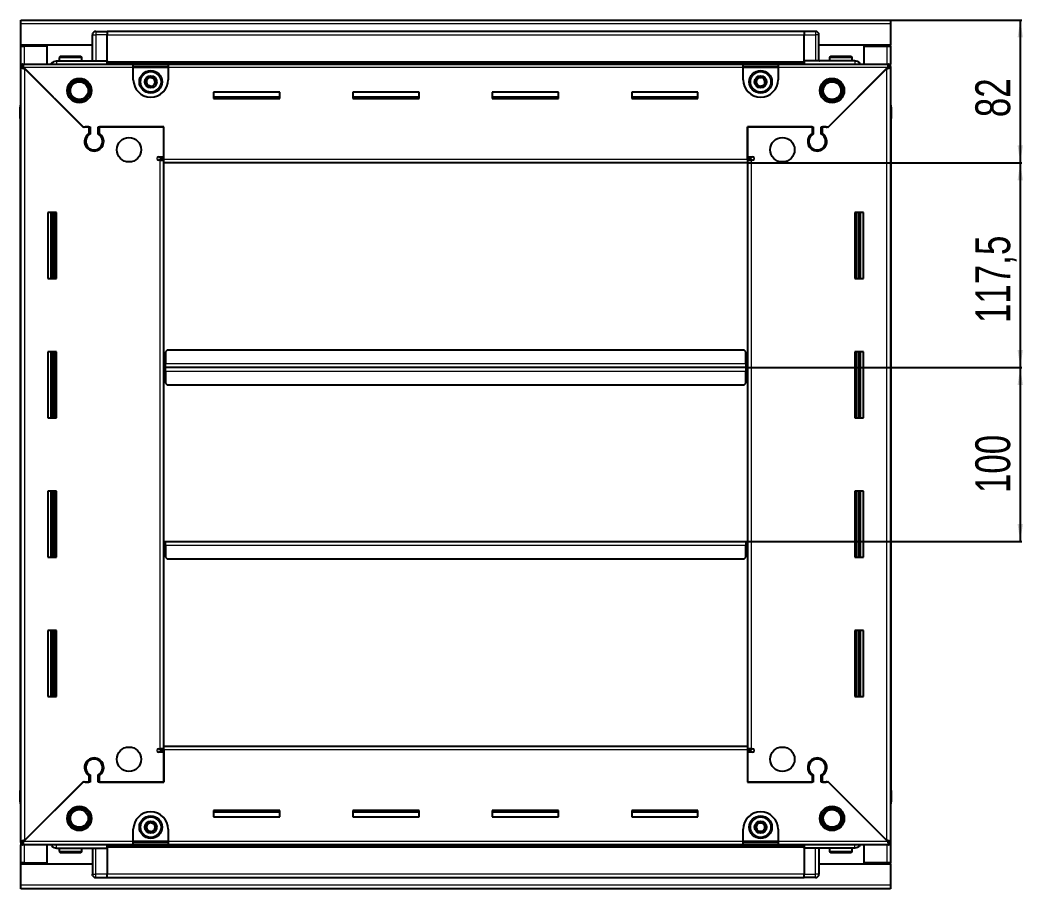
# Model space of a CAD drawing. Header units: millimetres. Extents: x 927 to 4349, y -1269 to 1535.
# Drawn here: x 3774 to 4349, y 899 to 1398 of the extents above; entities that cross this region are included whole.
import ezdxf

# ---------------------------------------------------------------- set-up
doc = ezdxf.new("R2010")
doc.units = ezdxf.units.MM
doc.layers.add('FORMAT', color=7, linetype='Continuous')
doc.styles.add('SLDTEXTSTYLE0', font='TXT', dxfattribs={"width": 0.75})
doc.dimstyles.new('SLDDIMSTYLE0', dxfattribs={"dimtxt": 20, "dimasz": 10, "dimexe": 0, "dimexo": 0.0625, "dimgap": 5, "dimtad": 2, "dimdec": 1, "dimrnd": 1e-09, "dimzin": 12, "dimdsep": 46, "dimtxsty": 'SLDTEXTSTYLE0', "dimsah": 1, "dimcen": 0.09, "dimadec": 0, "dimazin": 3, "dimtfac": 1, "dimtofl": 0, "dimtmove": 0, "dimatfit": 3, "dimfxl": 0, "dimfrac": 2, "dimtolj": 1, "dimtzin": 12, "dimarcsym": 0})

# ---------------------------------------------------------------- blocks, each defined once
blk = doc.blocks.new('_D_5')
at = {"layer": 'FORMAT'}
for p, q in [((4273.2, 1397.66), (4348.69, 1397.66)), ((4347.69, 1397.66), (4347.69, 1315.66)), ((4191.2, 1315.66), (4348.69, 1315.66))]:
    blk.add_line(p, q, dxfattribs=at)
for points in [[(4347.69, 1397.66), (4346.16, 1387.66), (4349.23, 1387.66)], [(4347.69, 1315.66), (4349.23, 1325.66), (4346.16, 1325.66)]]:
    blk.add_solid(points, dxfattribs=at)
at = {"layer": 'FORMAT', "insert": (4321.91, 1341.88), "char_height": 20, "attachment_point": 1, "rotation": 90, "style": 'SLDTEXTSTYLE0'}
blk.add_mtext('82', dxfattribs=at)
blk = doc.blocks.new('_D_6')
at = {"layer": 'FORMAT'}
for p, q in [((4191.2, 1315.66), (4348.69, 1315.66)), ((4347.69, 1315.66), (4347.69, 1198.16)), ((4190.2, 1198.16), (4348.69, 1198.16))]:
    blk.add_line(p, q, dxfattribs=at)
for points in [[(4347.69, 1315.66), (4346.16, 1305.66), (4349.23, 1305.66)], [(4347.69, 1198.16), (4349.23, 1208.16), (4346.16, 1208.16)]]:
    blk.add_solid(points, dxfattribs=at)
at = {"layer": 'FORMAT', "insert": (4321.91, 1223.66), "char_height": 20, "attachment_point": 1, "rotation": 90, "style": 'SLDTEXTSTYLE0'}
blk.add_mtext('117,5', dxfattribs=at)
blk = doc.blocks.new('_D_7')
at = {"layer": 'FORMAT'}
for p, q in [((4190.2, 1198.16), (4348.69, 1198.16)), ((4347.69, 1198.16), (4347.69, 1098.16)), ((4190.2, 1098.16), (4348.69, 1098.16))]:
    blk.add_line(p, q, dxfattribs=at)
for points in [[(4347.69, 1198.16), (4346.16, 1188.16), (4349.23, 1188.16)], [(4347.69, 1098.16), (4349.23, 1108.16), (4346.16, 1108.16)]]:
    blk.add_solid(points, dxfattribs=at)
at = {"layer": 'FORMAT', "insert": (4321.91, 1125.99), "char_height": 20, "attachment_point": 1, "rotation": 90, "style": 'SLDTEXTSTYLE0'}
blk.add_mtext('100', dxfattribs=at)

msp = doc.modelspace()

# ---------------------------------------------------------------- linework, layer by layer
at = {"color": 7, "linetype": 'Continuous', "lineweight": 25}
for p, q in [((3774.19, 1395.56), (3774.19, 1397.66)), ((3774.19, 1397.66), (4273.19, 1397.66)), ((3774.19, 1383.16), (3774.19, 1395.56)), ((4273.19, 1397.66), (4273.19, 1395.56)), ((4273.19, 1395.56), (4273.19, 1383.16)), ((3815.19, 1374.16), (3815.19, 1389.16)), ((3815.87, 1390.66), (3815.87, 1390.66)), ((3817.19, 1391.16), (3823.69, 1391.16)), ((3817.19, 1391.16), (3823.69, 1391.16)), ((3823.69, 1391.16), (3823.69, 1391.16)), ((3823.69, 1391.16), (3823.69, 1391.16)), ((3823.69, 1391.16), (3823.69, 1389.16)), ((4223.69, 1391.01), (3823.69, 1391.01)), ((3823.69, 1374.16), (3823.69, 1389.16)), ((4223.69, 1391.16), (4223.69, 1391.16)), ((4230.19, 1391.16), (4223.69, 1391.16)), ((4230.19, 1391.16), (4223.69, 1391.16)), ((4223.69, 1391.16), (4223.69, 1389.16)), ((4223.69, 1374.16), (4223.69, 1389.16)), ((4232.19, 1389.16), (4232.19, 1389.16)), ((4232.19, 1374.16), (4232.19, 1389.16)), ((3815.19, 1383.16), (3774.19, 1383.16)), ((3774.19, 1382.66), (3774.19, 1383.16)), ((3774.19, 1382.66), (3776.29, 1382.66)), ((3774.19, 1372.41), (3774.19, 1382.66)), ((3775.69, 1382.66), (3775.69, 1383.16)), ((3789.19, 1382.66), (3776.29, 1382.66)), ((3789.19, 1372.41), (3789.19, 1382.66)), ((4273.19, 1383.16), (4232.19, 1383.16)), ((4258.19, 1382.66), (4271.09, 1382.66)), ((4258.19, 1372.41), (4258.19, 1382.66)), ((4271.09, 1382.66), (4273.19, 1382.66)), ((4271.69, 1382.66), (4271.69, 1383.16)), ((4273.19, 1382.66), (4273.19, 1383.16)), ((4273.19, 1382.66), (4273.19, 1372.41)), ((3796.19, 1376.06), (3796.19, 1374.16)), ((3796.99, 1376.86), (3808.39, 1376.86)), ((3809.19, 1374.16), (3809.19, 1376.06)), ((4238.19, 1376.06), (4238.19, 1374.16)), ((4238.99, 1376.86), (4250.39, 1376.86)), ((4251.19, 1374.16), (4251.19, 1376.06)), ((3774.19, 1370.91), (3774.19, 1372.41)), ((3774.19, 1372.41), (3775.19, 1372.41)), ((3774.19, 1370.41), (3774.19, 1370.91)), ((3774.19, 1370.91), (3775.19, 1370.91)), ((3774.19, 925.91), (3774.19, 1370.41)), ((3775.69, 1370.41), (3774.19, 1370.41)), ((3775.19, 1370.91), (3775.19, 1372.41)), ((3775.19, 1372.41), (3838.69, 1372.41)), ((3775.79, 1370.31), (3809.69, 1336.41)), ((3810.39, 1335.71), (3776.29, 1369.81)), ((3794.69, 1374.16), (3823.69, 1374.16)), ((3823.62, 1372.41), (3823.69, 1374.13)), ((3823.69, 1374.16), (3823.69, 1373.66)), ((3823.69, 1373.01), (4223.69, 1373.01)), ((3838.69, 1370.31), (3838.69, 1372.41)), ((3838.69, 1372.41), (3858.69, 1372.41)), ((3838.69, 1370.91), (3858.69, 1370.91)), ((3838.69, 1363.41), (3838.69, 1370.31)), ((3858.69, 1372.41), (4188.69, 1372.41)), ((3858.69, 1372.41), (3858.69, 1370.31)), ((3858.69, 1370.31), (3858.69, 1363.41)), ((4188.69, 1370.31), (4188.69, 1372.41)), ((4188.69, 1372.41), (4208.69, 1372.41)), ((4188.69, 1370.91), (4208.69, 1370.91)), ((4188.69, 1363.41), (4188.69, 1370.31)), ((4208.69, 1372.41), (4272.19, 1372.41)), ((4208.69, 1372.41), (4208.69, 1370.31)), ((4208.69, 1370.31), (4208.69, 1363.41)), ((4223.69, 1374.16), (4223.69, 1373.66)), ((4252.69, 1374.16), (4223.69, 1374.16)), ((4223.69, 1374.13), (4223.77, 1372.41)), ((4271.09, 1369.81), (4236.99, 1335.71)), ((4237.69, 1336.41), (4271.59, 1370.31)), ((4271.69, 1370.41), (4273.19, 1370.41)), ((4272.19, 1370.91), (4272.19, 1372.41)), ((4272.19, 1372.41), (4273.19, 1372.41)), ((4272.19, 1370.91), (4273.19, 1370.91)), ((4273.19, 1370.91), (4273.19, 1372.41)), ((4273.19, 1370.91), (4273.19, 1370.41)), ((4273.19, 1370.41), (4273.19, 925.91)), ((3922.69, 1356.16), (3884.69, 1356.16)), ((3884.69, 1356.16), (3884.69, 1352.66)), ((3922.69, 1353.41), (3884.69, 1353.41)), ((3884.69, 1352.66), (3922.69, 1352.66)), ((3922.69, 1352.66), (3922.69, 1356.16)), ((4002.69, 1356.16), (3964.69, 1356.16)), ((3964.69, 1356.16), (3964.69, 1352.66)), ((4002.69, 1353.41), (3964.69, 1353.41)), ((3964.69, 1352.66), (4002.69, 1352.66)), ((4002.69, 1352.66), (4002.69, 1356.16)), ((4082.69, 1356.16), (4044.69, 1356.16)), ((4044.69, 1356.16), (4044.69, 1352.66)), ((4082.69, 1353.41), (4044.69, 1353.41)), ((4044.69, 1352.66), (4082.69, 1352.66)), ((4082.69, 1352.66), (4082.69, 1356.16)), ((4162.69, 1356.16), (4124.69, 1356.16)), ((4124.69, 1356.16), (4124.69, 1352.66)), ((4162.69, 1353.41), (4124.69, 1353.41)), ((4124.69, 1352.66), (4162.69, 1352.66)), ((4162.69, 1352.66), (4162.69, 1356.16)), ((3773.69, 1347.66), (3773.69, 1341.16)), ((3773.69, 1341.16), (3773.69, 1347.66)), ((4273.19, 1348.98), (4273.19, 1348.98)), ((4273.69, 1347.66), (4273.69, 1341.16)), ((4273.69, 1341.16), (4273.69, 1347.66)), ((3773.69, 1341.16), (3773.69, 1341.16)), ((3774.19, 1341.16), (3773.69, 1341.16)), ((3773.84, 1341.16), (3773.84, 955.16)), ((4273.19, 1341.16), (4273.69, 1341.16)), ((4273.54, 955.16), (4273.54, 1341.16)), ((4273.69, 1341.16), (4273.69, 1341.16)), ((4273.69, 1341.16), (4273.69, 1341.16)), ((3809.69, 1336.41), (3813.89, 1336.41)), ((3811.09, 1336.41), (3810.39, 1335.71)), ((3813.19, 1336.41), (3811.09, 1336.41)), ((3813.19, 1336.41), (3813.19, 1332.52)), ((3813.89, 1336.41), (3813.89, 1332.12)), ((3818.49, 1336.41), (3856.19, 1336.41)), ((3818.49, 1332.12), (3818.49, 1336.41)), ((3819.19, 1332.52), (3819.19, 1336.41)), ((3856.19, 1336.41), (3819.19, 1336.41)), ((3856.19, 1317.76), (3856.19, 1336.41)), ((3856.19, 1319.16), (3856.19, 1336.41)), ((4191.19, 1336.41), (4228.89, 1336.41)), ((4191.19, 1317.76), (4191.19, 1336.41)), ((4191.19, 1336.41), (4191.19, 1319.16)), ((4228.19, 1336.41), (4191.19, 1336.41)), ((4228.19, 1336.41), (4228.19, 1332.52)), ((4228.89, 1336.41), (4228.89, 1332.12)), ((4233.49, 1336.41), (4237.69, 1336.41)), ((4233.49, 1332.12), (4233.49, 1336.41)), ((4236.29, 1336.41), (4234.19, 1336.41)), ((4234.19, 1332.52), (4234.19, 1336.41)), ((4236.99, 1335.71), (4236.29, 1336.41)), ((3814.19, 1323.55), (3814.19, 1322.79)), ((3853.34, 1319.16), (3856.19, 1319.16)), ((3856.19, 1318.16), (3854.19, 1318.16)), ((3854.19, 1318.16), (3854.19, 1317.16)), ((4191.19, 1319.16), (4194.04, 1319.16)), ((4193.19, 1318.16), (4191.19, 1318.16)), ((4193.19, 1317.16), (4193.19, 1318.16)), ((4233.19, 1323.55), (4233.19, 1322.79)), ((3854.09, 1317.16), (3853.34, 1317.16)), ((3854.09, 1317.16), (3856.19, 1317.16)), ((3856.19, 1315.66), (3856.19, 1317.76)), ((4191.19, 1315.66), (3856.19, 1315.66)), ((3856.19, 980.66), (3856.19, 1315.66)), ((4191.19, 1317.76), (4191.19, 1315.66)), ((4191.19, 1317.16), (4193.29, 1317.16)), ((4191.19, 1315.66), (4191.19, 980.66)), ((4194.04, 1317.16), (4193.29, 1317.16)), ((3794.69, 1287.16), (3789.69, 1287.16)), ((3789.69, 1287.16), (3789.69, 1249.16)), ((3791.84, 1249.16), (3791.84, 1287.16)), ((3793.64, 1249.16), (3793.64, 1287.16)), ((3793.67, 1249.16), (3793.67, 1287.16)), ((3794.69, 1249.16), (3794.69, 1287.16)), ((4252.69, 1287.16), (4252.69, 1249.16)), ((4257.69, 1287.16), (4252.69, 1287.16)), ((4253.72, 1287.16), (4253.72, 1249.16)), ((4253.75, 1287.16), (4253.75, 1249.16)), ((4255.54, 1287.16), (4255.54, 1249.16)), ((4257.69, 1249.16), (4257.69, 1287.16)), ((3789.69, 1249.16), (3794.69, 1249.16)), ((4252.69, 1249.16), (4257.69, 1249.16)), ((3794.69, 1207.16), (3789.69, 1207.16)), ((3789.69, 1207.16), (3789.69, 1169.16)), ((3791.84, 1169.16), (3791.84, 1207.16)), ((3793.64, 1169.16), (3793.64, 1207.16)), ((3793.67, 1169.16), (3793.67, 1207.16)), ((3794.69, 1169.16), (3794.69, 1207.16)), ((3858.19, 1208.16), (3857.19, 1207.16)), ((3857.19, 1207.16), (3857.19, 1200.26)), ((4189.19, 1208.16), (3858.19, 1208.16)), ((4190.19, 1207.16), (4189.19, 1208.16)), ((4190.19, 1200.26), (4190.19, 1207.16)), ((4252.69, 1207.16), (4252.69, 1169.16)), ((4257.69, 1207.16), (4252.69, 1207.16)), ((4253.72, 1207.16), (4253.72, 1169.16)), ((4253.75, 1207.16), (4253.75, 1169.16)), ((4255.54, 1207.16), (4255.54, 1169.16)), ((4257.69, 1169.16), (4257.69, 1207.16)), ((3856.94, 1198.16), (3856.19, 1198.16)), ((3857.19, 1201.01), (3856.94, 1201.01)), ((3856.94, 1201.01), (3856.94, 1198.16)), ((3856.94, 1198.16), (3856.94, 1195.31)), ((3857.19, 1198.16), (3857.19, 1200.26)), ((4190.19, 1198.16), (3857.19, 1198.16)), ((3857.19, 1196.06), (3857.19, 1198.16)), ((4190.44, 1201.01), (4190.19, 1201.01)), ((4190.19, 1200.26), (4190.19, 1198.16)), ((4190.19, 1198.16), (4190.19, 1196.06)), ((4190.44, 1198.16), (4190.44, 1201.01)), ((4191.19, 1198.16), (4190.44, 1198.16)), ((4190.44, 1195.31), (4190.44, 1198.16)), ((3856.94, 1195.31), (3857.19, 1195.31)), ((3857.19, 1196.06), (3857.19, 1189.16)), ((4190.19, 1189.16), (4190.19, 1196.06)), ((4190.19, 1195.31), (4190.44, 1195.31)), ((3857.19, 1189.16), (3858.19, 1188.16)), ((3858.19, 1188.16), (4189.19, 1188.16)), ((4189.19, 1188.16), (4190.19, 1189.16)), ((3789.69, 1169.16), (3794.69, 1169.16)), ((4252.69, 1169.16), (4257.69, 1169.16)), ((3794.69, 1127.16), (3789.69, 1127.16)), ((3789.69, 1127.16), (3789.69, 1089.16)), ((3791.84, 1089.16), (3791.84, 1127.16)), ((3793.64, 1089.16), (3793.64, 1127.16)), ((3793.67, 1089.16), (3793.67, 1127.16)), ((3794.69, 1089.16), (3794.69, 1127.16)), ((4252.69, 1127.16), (4252.69, 1089.16)), ((4257.69, 1127.16), (4252.69, 1127.16)), ((4253.72, 1127.16), (4253.72, 1089.16)), ((4253.75, 1127.16), (4253.75, 1089.16)), ((4255.54, 1127.16), (4255.54, 1089.16)), ((4257.69, 1089.16), (4257.69, 1127.16)), ((3856.19, 1098.16), (3856.94, 1098.16)), ((3856.94, 1098.16), (3856.94, 1095.31)), ((3856.94, 1095.31), (3857.19, 1095.31)), ((3857.19, 1096.06), (3857.19, 1098.16)), ((3857.19, 1098.16), (4190.19, 1098.16)), ((3857.19, 1096.06), (3857.19, 1089.16)), ((4190.19, 1098.16), (4190.19, 1096.06)), ((4190.19, 1089.16), (4190.19, 1096.06)), ((4190.19, 1095.31), (4190.44, 1095.31)), ((4190.44, 1095.31), (4190.44, 1098.16)), ((4190.44, 1098.16), (4191.19, 1098.16)), ((3789.69, 1089.16), (3794.69, 1089.16)), ((3857.19, 1089.16), (3858.19, 1088.16)), ((3858.19, 1088.16), (4189.19, 1088.16)), ((4189.19, 1088.16), (4190.19, 1089.16)), ((4252.69, 1089.16), (4257.69, 1089.16)), ((3794.69, 1047.16), (3789.69, 1047.16)), ((3789.69, 1047.16), (3789.69, 1009.16)), ((3791.84, 1009.16), (3791.84, 1047.16)), ((3793.64, 1009.16), (3793.64, 1047.16)), ((3793.67, 1009.16), (3793.67, 1047.16)), ((3794.69, 1009.16), (3794.69, 1047.16)), ((4252.69, 1047.16), (4252.69, 1009.16)), ((4257.69, 1047.16), (4252.69, 1047.16)), ((4253.72, 1047.16), (4253.72, 1009.16)), ((4253.75, 1047.16), (4253.75, 1009.16)), ((4255.54, 1047.16), (4255.54, 1009.16)), ((4257.69, 1009.16), (4257.69, 1047.16)), ((3789.69, 1009.16), (3794.69, 1009.16)), ((4252.69, 1009.16), (4257.69, 1009.16)), ((3853.34, 979.16), (3854.09, 979.16)), ((3856.19, 979.16), (3854.09, 979.16)), ((3854.19, 979.16), (3854.19, 978.16)), ((3856.19, 980.66), (4191.19, 980.66)), ((3856.19, 978.56), (3856.19, 980.66)), ((3856.19, 978.56), (3856.19, 959.91)), ((4191.19, 980.66), (4191.19, 978.56)), ((4193.29, 979.16), (4191.19, 979.16)), ((4191.19, 978.56), (4191.19, 959.91)), ((4193.19, 978.16), (4193.19, 979.16)), ((4193.29, 979.16), (4194.04, 979.16)), ((3814.19, 973.53), (3814.19, 972.77)), ((3856.19, 977.16), (3853.34, 977.16)), ((3854.19, 978.16), (3856.19, 978.16)), ((3856.19, 959.91), (3856.19, 977.16)), ((4191.19, 978.16), (4193.19, 978.16)), ((4191.19, 977.16), (4191.19, 959.91)), ((4194.04, 977.16), (4191.19, 977.16)), ((4233.19, 973.53), (4233.19, 972.77)), ((3813.19, 963.8), (3813.19, 959.91)), ((3813.89, 964.2), (3813.89, 959.91)), ((3818.49, 959.91), (3818.49, 964.2)), ((3819.19, 959.91), (3819.19, 963.8)), ((4228.19, 963.8), (4228.19, 959.91)), ((4228.89, 964.2), (4228.89, 959.91)), ((4233.49, 959.91), (4233.49, 964.2)), ((4234.19, 959.91), (4234.19, 963.8)), ((3809.69, 959.91), (3775.79, 926.01)), ((3776.29, 926.51), (3810.39, 960.61)), ((3813.89, 959.91), (3809.69, 959.91)), ((3810.39, 960.61), (3811.09, 959.91)), ((3811.09, 959.91), (3813.19, 959.91)), ((3856.19, 959.91), (3818.49, 959.91)), ((3819.19, 959.91), (3856.19, 959.91)), ((4228.89, 959.91), (4191.19, 959.91)), ((4191.19, 959.91), (4228.19, 959.91)), ((4237.69, 959.91), (4233.49, 959.91)), ((4234.19, 959.91), (4236.29, 959.91)), ((4236.29, 959.91), (4236.99, 960.61)), ((4236.99, 960.61), (4271.09, 926.51)), ((4271.59, 926.01), (4237.69, 959.91)), ((3773.69, 955.16), (3773.69, 955.16)), ((3773.69, 948.66), (3773.69, 955.16)), ((3773.69, 955.16), (3773.69, 955.16)), ((3773.69, 955.16), (3773.69, 948.66)), ((3774.19, 955.16), (3773.69, 955.16)), ((4273.19, 955.16), (4273.69, 955.16)), ((4273.69, 955.16), (4273.69, 955.16)), ((4273.69, 948.66), (4273.69, 955.16)), ((4273.69, 955.16), (4273.69, 948.66)), ((3774.19, 947.34), (3774.19, 947.34)), ((3922.69, 943.66), (3884.69, 943.66)), ((3884.69, 943.66), (3884.69, 940.16)), ((3884.69, 942.91), (3922.69, 942.91)), ((3884.69, 940.16), (3922.69, 940.16)), ((3922.69, 940.16), (3922.69, 943.66)), ((4002.69, 943.66), (3964.69, 943.66)), ((3964.69, 943.66), (3964.69, 940.16)), ((3964.69, 942.91), (4002.69, 942.91)), ((3964.69, 940.16), (4002.69, 940.16)), ((4002.69, 940.16), (4002.69, 943.66)), ((4082.69, 943.66), (4044.69, 943.66)), ((4044.69, 943.66), (4044.69, 940.16)), ((4044.69, 942.91), (4082.69, 942.91)), ((4044.69, 940.16), (4082.69, 940.16)), ((4082.69, 940.16), (4082.69, 943.66)), ((4162.69, 943.66), (4124.69, 943.66)), ((4124.69, 943.66), (4124.69, 940.16)), ((4124.69, 942.91), (4162.69, 942.91)), ((4124.69, 940.16), (4162.69, 940.16)), ((4162.69, 940.16), (4162.69, 943.66)), ((3838.69, 926.01), (3838.69, 932.91)), ((3858.69, 932.91), (3858.69, 926.01)), ((4188.69, 926.01), (4188.69, 932.91)), ((4208.69, 932.91), (4208.69, 926.01)), ((3774.19, 925.41), (3774.19, 925.91)), ((3775.69, 925.91), (3774.19, 925.91)), ((3774.19, 925.41), (3774.19, 923.91)), ((3775.19, 925.41), (3774.19, 925.41)), ((3774.19, 913.66), (3774.19, 923.91)), ((3775.19, 923.91), (3774.19, 923.91)), ((3775.19, 925.41), (3775.19, 923.91)), ((3838.69, 923.91), (3775.19, 923.91)), ((3789.19, 913.66), (3789.19, 923.91)), ((3794.69, 922.16), (3823.69, 922.16)), ((3796.19, 922.16), (3796.19, 920.26)), ((3809.19, 920.26), (3809.19, 922.16)), ((3815.19, 922.16), (3815.19, 907.16)), ((3823.69, 922.19), (3823.62, 923.91)), ((4223.69, 923.31), (3823.69, 923.31)), ((3823.69, 922.16), (3823.69, 922.66)), ((3823.69, 922.16), (3823.69, 907.16)), ((3838.69, 923.91), (3838.69, 926.01)), ((3858.69, 925.41), (3838.69, 925.41)), ((3858.69, 923.91), (3838.69, 923.91)), ((3858.69, 926.01), (3858.69, 923.91)), ((4188.69, 923.91), (3858.69, 923.91)), ((4188.69, 923.91), (4188.69, 926.01)), ((4208.69, 925.41), (4188.69, 925.41)), ((4208.69, 923.91), (4188.69, 923.91)), ((4208.69, 926.01), (4208.69, 923.91)), ((4272.19, 923.91), (4208.69, 923.91)), ((4223.77, 923.91), (4223.69, 922.19)), ((4223.69, 922.16), (4223.69, 922.66)), ((4252.69, 922.16), (4223.69, 922.16)), ((4223.69, 922.16), (4223.69, 907.16)), ((4232.19, 922.16), (4232.19, 907.16)), ((4238.19, 922.16), (4238.19, 920.26)), ((4251.19, 920.26), (4251.19, 922.16)), ((4258.19, 913.66), (4258.19, 923.91)), ((4271.69, 925.91), (4273.19, 925.91)), ((4272.19, 925.41), (4272.19, 923.91)), ((4273.19, 925.41), (4272.19, 925.41)), ((4273.19, 923.91), (4272.19, 923.91)), ((4273.19, 925.91), (4273.19, 925.41)), ((4273.19, 925.41), (4273.19, 923.91)), ((4273.19, 923.91), (4273.19, 913.66)), ((3800.77, 919.46), (3796.99, 919.46)), ((3808.39, 919.46), (3800.77, 919.46)), ((4245.99, 919.46), (4238.99, 919.46)), ((4250.39, 919.46), (4245.99, 919.46)), ((3776.29, 913.66), (3774.19, 913.66)), ((3774.19, 913.16), (3774.19, 913.66)), ((3774.19, 900.76), (3774.19, 913.16)), ((3774.19, 913.16), (3815.19, 913.16)), ((3775.69, 913.16), (3775.69, 913.66)), ((3776.29, 913.66), (3789.19, 913.66)), ((4232.19, 913.16), (4273.19, 913.16)), ((4271.09, 913.66), (4258.19, 913.66)), ((4273.19, 913.66), (4271.09, 913.66)), ((4271.69, 913.16), (4271.69, 913.66)), ((4273.19, 913.16), (4273.19, 913.66)), ((4273.19, 913.16), (4273.19, 900.76)), ((3815.19, 907.16), (3815.19, 907.16)), ((3817.19, 905.16), (3823.69, 905.16)), ((3817.19, 905.16), (3823.69, 905.16)), ((3823.69, 905.16), (3823.69, 907.16)), ((3823.69, 905.31), (4223.69, 905.31)), ((3823.69, 905.16), (3823.69, 905.16)), ((4223.69, 905.16), (4223.69, 907.16)), ((4223.69, 905.16), (4223.69, 905.16)), ((4230.19, 905.16), (4223.69, 905.16)), ((4223.69, 905.16), (4223.69, 905.16)), ((4230.19, 905.16), (4223.69, 905.16)), ((4231.52, 905.66), (4231.52, 905.66)), ((3774.19, 898.66), (3774.19, 900.76)), ((4273.19, 898.66), (3774.19, 898.66)), ((4273.19, 900.76), (4273.19, 898.66))]:
    msp.add_line(p, q, dxfattribs=at)
at = {"color": 8, "linetype": 'Continuous', "lineweight": 18}
for p, q in [((4273.19, 1395.56), (3774.19, 1395.56)), ((3815.19, 1389.16), (3817.19, 1389.16)), ((3817.19, 1391.16), (3817.19, 1389.16)), ((3817.19, 1389.16), (3817.19, 1374.16)), ((3823.69, 1389.16), (3817.19, 1389.16)), ((4223.69, 1389.01), (3823.69, 1389.01)), ((4223.69, 1389.16), (4230.19, 1389.16)), ((4230.19, 1391.16), (4230.19, 1389.16)), ((4230.19, 1389.16), (4230.19, 1374.16)), ((4232.19, 1389.16), (4230.19, 1389.16)), ((3776.29, 1382.66), (3776.29, 1383.16)), ((3776.29, 1372.41), (3776.29, 1382.66)), ((4271.09, 1383.16), (4271.09, 1382.66)), ((4271.09, 1382.66), (4271.09, 1372.41)), ((3796.19, 1376.06), (3809.19, 1376.06)), ((4238.19, 1376.06), (4251.19, 1376.06)), ((3838.69, 1370.31), (3775.79, 1370.31)), ((3776.29, 1369.81), (3776.29, 926.51)), ((4223.69, 1373.66), (3823.69, 1373.66)), ((4223.69, 1372.42), (3823.69, 1372.42)), ((3838.69, 1370.31), (3858.69, 1370.31)), ((4188.69, 1370.31), (3858.69, 1370.31)), ((4188.69, 1370.31), (4208.69, 1370.31)), ((4271.59, 1370.31), (4208.69, 1370.31)), ((4271.09, 926.51), (4271.09, 1369.81)), ((3774.19, 1347.66), (3773.69, 1347.66)), ((4273.19, 1347.66), (4273.69, 1347.66)), ((3854.09, 979.16), (3854.09, 1317.16)), ((3856.19, 1317.76), (4191.19, 1317.76)), ((4193.29, 1317.16), (4193.29, 979.16)), ((3791.19, 1287.16), (3791.19, 1249.16)), ((3792.43, 1287.16), (3792.43, 1249.16)), ((4254.96, 1249.16), (4254.96, 1287.16)), ((4256.19, 1249.16), (4256.19, 1287.16)), ((3791.19, 1207.16), (3791.19, 1169.16)), ((3792.43, 1207.16), (3792.43, 1169.16)), ((4254.96, 1169.16), (4254.96, 1207.16)), ((4256.19, 1169.16), (4256.19, 1207.16)), ((4190.19, 1200.26), (3857.19, 1200.26)), ((3857.19, 1196.06), (4190.19, 1196.06)), ((3791.19, 1127.16), (3791.19, 1089.16)), ((3792.43, 1127.16), (3792.43, 1089.16)), ((4254.96, 1089.16), (4254.96, 1127.16)), ((4256.19, 1089.16), (4256.19, 1127.16)), ((3857.19, 1096.06), (4190.19, 1096.06)), ((3791.19, 1047.16), (3791.19, 1009.16)), ((3792.43, 1047.16), (3792.43, 1009.16)), ((4254.96, 1009.16), (4254.96, 1047.16)), ((4256.19, 1009.16), (4256.19, 1047.16)), ((4191.19, 978.56), (3856.19, 978.56)), ((3774.19, 948.66), (3773.69, 948.66)), ((4273.19, 948.66), (4273.69, 948.66)), ((3775.79, 926.01), (3838.69, 926.01)), ((3776.29, 913.66), (3776.29, 923.91)), ((3817.19, 907.16), (3817.19, 922.16)), ((3823.69, 923.89), (4223.69, 923.89)), ((3823.69, 922.66), (4223.69, 922.66)), ((3858.69, 926.01), (3838.69, 926.01)), ((3858.69, 926.01), (4188.69, 926.01)), ((4208.69, 926.01), (4188.69, 926.01)), ((4208.69, 926.01), (4271.59, 926.01)), ((4230.19, 907.16), (4230.19, 922.16)), ((4271.09, 923.91), (4271.09, 913.66)), ((3800.5, 920.26), (3796.19, 920.26)), ((3809.19, 920.26), (3800.5, 920.26)), ((4246.17, 920.26), (4238.19, 920.26)), ((4251.19, 920.26), (4246.17, 920.26)), ((3776.29, 913.16), (3776.29, 913.66)), ((4271.09, 913.66), (4271.09, 913.16)), ((3815.19, 907.16), (3817.19, 907.16)), ((3823.69, 907.16), (3817.19, 907.16)), ((3817.19, 905.16), (3817.19, 907.16)), ((3823.69, 907.31), (4223.69, 907.31)), ((4223.69, 907.16), (4230.19, 907.16)), ((4232.19, 907.16), (4230.19, 907.16)), ((4230.19, 905.16), (4230.19, 907.16)), ((4273.19, 900.76), (3774.19, 900.76))]:
    msp.add_line(p, q, dxfattribs=at)
at = {"color": 7, "linetype": 'Continuous', "lineweight": 25, "flags": 128}
msp.add_lwpolyline([(3815.34, 906.41), (3815.23, 906.77), (3815.19, 907.16)], dxfattribs=at)
at = {"color": 7, "linetype": 'Continuous', "lineweight": 25}
for centre, radius in [((3807.69, 1357.16), 7), ((3848.69, 1362.16), 6.5), ((3848.69, 1362.16), 3.46), ((4198.69, 1362.16), 6.5), ((4198.69, 1362.16), 3.46), ((4239.69, 1357.16), 7), ((3807.69, 1357.16), 6.02), ((3807.69, 1357.16), 5.1), ((4239.69, 1357.16), 6.03), ((4239.69, 1357.16), 5.1), ((3836.19, 1323.16), 7), ((4211.19, 1323.16), 7), ((3836.19, 973.16), 7), ((4211.19, 973.16), 7), ((3807.69, 939.16), 7), ((3807.69, 939.16), 6.03), ((3807.69, 939.16), 5.1), ((4239.69, 939.16), 7), ((4239.69, 939.16), 6.02), ((4239.69, 939.16), 5.1), ((3848.69, 934.16), 6.5), ((4198.69, 934.16), 6.5), ((3848.69, 934.16), 3.46), ((4198.69, 934.16), 3.46)]:
    msp.add_circle(centre, radius, dxfattribs=at)
at = {"color": 8, "linetype": 'Continuous', "lineweight": 18}
for centre in [(3848.69, 1362.16), (4198.69, 1362.16), (3848.69, 934.16), (4198.69, 934.16)]:
    msp.add_circle(centre, 5.7, dxfattribs=at)
at = {"color": 7, "linetype": 'Continuous', "lineweight": 25}
for centre, radius, start, end in [((3817.19, 1389.16), 2, 90, 180), ((3817.19, 1389.16), 2, 123.94202, 131.40962), ((3817.19, 1389.16), 2, 90, 108.58003), ((4230.19, 1389.16), 2, 0, 90), ((3796.99, 1376.06), 0.8, 90, 180), ((3808.39, 1376.06), 0.8, 0, 90), ((4238.99, 1376.06), 0.8, 90, 180), ((4250.39, 1376.06), 0.8, 0, 90), ((3814.99, 1374.36), 0.2, 270, 0), ((4232.39, 1374.36), 0.2, 180, 270), ((3848.69, 1362.16), 2.5, 74.01559, 134.01559), ((3848.69, 1362.16), 2.5, 14.01559, 74.01559), ((4198.69, 1362.16), 2.5, 100.11158, 160.11158), ((4198.69, 1362.16), 2.5, 40.11158, 100.11158), ((3848.69, 1363.41), 10, 180, 270), ((3848.69, 1362.16), 2.5, 134.01559, 194.01559), ((3848.69, 1362.16), 2.5, 194.01559, 254.01559), ((3848.69, 1362.16), 2.5, 254.01559, 314.01559), ((3848.69, 1363.41), 10, 270, 0), ((3848.69, 1362.16), 2.5, 314.01559, 14.01559), ((4198.69, 1363.41), 10, 180, 270), ((4198.69, 1362.16), 2.5, 160.11158, 220.11158), ((4198.69, 1362.16), 2.5, 220.11158, 280.11158), ((4198.69, 1363.41), 10, 270, 0), ((4198.69, 1362.16), 2.5, 280.11158, 340.11158), ((4198.69, 1362.16), 2.5, 340.11158, 40.11158), ((3775.69, 1347.66), 2, 138.57492, 180), ((3775.69, 1347.66), 2, 138.59038, 180), ((4271.69, 1347.66), 2, 33.94202, 41.40962), ((4271.69, 1347.66), 2, 0, 41.40962), ((4271.69, 1347.66), 2, 360, 18.58003), ((3816.19, 1327.91), 5.5, 123.05573, 56.94427), ((3816.19, 1327.91), 4.8, 118.63099, 61.36901), ((4231.19, 1327.91), 5.5, 123.05573, 56.94427), ((4231.19, 1327.91), 4.8, 118.63099, 61.36901), ((3853.34, 1318.16), 1, 90, 270), ((4194.04, 1318.16), 1, 270, 90), ((3853.34, 978.16), 1, 90, 270), ((4194.04, 978.16), 1, 270, 90), ((3816.19, 968.41), 5.5, 303.05573, 236.94427), ((3816.19, 968.41), 4.8, 298.63099, 241.36901), ((4231.19, 968.41), 5.5, 303.05573, 236.94427), ((4231.19, 968.41), 4.8, 298.63099, 241.36901), ((3775.69, 948.66), 2, 180, 221.39416), ((4271.69, 948.66), 2, 318.57492, 360), ((4271.69, 948.66), 2, 318.59038, 0), ((3848.69, 932.91), 10, 90, 180), ((3848.69, 932.91), 10, 0, 90), ((4198.69, 932.91), 10, 90, 180), ((4198.69, 932.91), 10, 0, 90), ((3848.69, 934.16), 2.5, 127.47401, 187.47401), ((3848.69, 934.16), 2.5, 187.47401, 247.47401), ((3848.69, 934.16), 2.5, 67.47401, 127.47401), ((3848.69, 934.16), 2.5, 7.47401, 67.47401), ((3848.69, 934.16), 2.5, 307.47401, 7.47401), ((4198.69, 934.16), 2.5, 147.04236, 207.04236), ((4198.69, 934.16), 2.5, 207.04236, 267.04236), ((4198.69, 934.16), 2.5, 87.04236, 147.04236), ((4198.69, 934.16), 2.5, 267.04236, 327.04236), ((4198.69, 934.16), 2.5, 27.04236, 87.04236), ((4198.69, 934.16), 2.5, 327.04236, 27.04236), ((3848.69, 934.16), 2.5, 247.47401, 307.47401), ((3814.99, 921.96), 0.2, 0, 90), ((4232.39, 921.96), 0.2, 90, 180), ((3796.99, 920.26), 0.8, 180, 270), ((3808.39, 920.26), 0.8, 270, 360), ((4238.99, 920.26), 0.8, 180, 270), ((4250.39, 920.26), 0.8, 270, 360), ((3817.19, 907.16), 2, 180, 270), ((4230.19, 907.16), 2, 270, 0)]:
    msp.add_arc(centre, radius, start, end, dxfattribs=at)
for points, knots in [([(3774.19, 1370.41), (3774.22, 1370.36), (3774.27, 1370.27), (3774.67, 1370.14), (3775.22, 1370.01), (3775.8, 1369.9), (3776.17, 1369.83), (3776.29, 1369.81)], [0, 0, 0, 0, 0.230255, 0.448522, 0.666786, 0.88505, 1, 1, 1, 1]), ([(3775.79, 1370.31), (3775.75, 1370.56), (3775.66, 1371.06), (3775.52, 1371.7), (3775.39, 1372.16), (3775.28, 1372.38), (3775.22, 1372.4), (3775.19, 1372.41)], [0, 0, 0, 0, 0.230255, 0.448522, 0.666786, 0.88505, 1, 1, 1, 1]), ([(3791.48, 1372.41), (3791.6, 1372.61), (3791.99, 1373.26), (3793.14, 1373.97), (3794.18, 1374.09), (3794.69, 1374.16)], [0, 0, 0, 0, 0.18225, 0.591125, 1, 1, 1, 1]), ([(3823.69, 1374.16), (3823.69, 1374.12), (3823.69, 1374.05), (3823.69, 1373.43), (3823.69, 1372.87), (3823.69, 1372.49), (3823.69, 1372.48)], [0, 0, 0, 0, 0.330266, 0.660532, 0.990799, 1, 1, 1, 1]), ([(4223.69, 1374.16), (4223.69, 1374.12), (4223.69, 1374.05), (4223.69, 1373.43), (4223.69, 1372.85), (4223.69, 1372.45), (4223.69, 1372.42)], [0, 0, 0, 0, 0.324279, 0.648558, 0.972836, 1, 1, 1, 1]), ([(4255.91, 1372.41), (4255.79, 1372.61), (4255.4, 1373.26), (4254.25, 1373.97), (4253.21, 1374.09), (4252.69, 1374.16)], [0, 0, 0, 0, 0.18225, 0.591125, 1, 1, 1, 1]), ([(4271.09, 1369.81), (4271.35, 1369.85), (4271.84, 1369.94), (4272.48, 1370.08), (4272.95, 1370.21), (4273.17, 1370.32), (4273.19, 1370.39), (4273.19, 1370.41)], [0, 0, 0, 0, 0.2302553, 0.4485219, 0.6667858, 0.8850496, 1, 1, 1, 1]), ([(4272.19, 1372.41), (4272.15, 1372.38), (4272.06, 1372.33), (4271.92, 1371.94), (4271.79, 1371.38), (4271.68, 1370.8), (4271.62, 1370.43), (4271.59, 1370.31)], [0, 0, 0, 0, 0.230255, 0.448522, 0.666786, 0.88505, 1, 1, 1, 1]), ([(3845.92, 1362.95), (3846.29, 1363.31), (3846.98, 1363.98), (3847.67, 1364.65), (3847.99, 1364.96)], [0, 0, 0, 0, 0.534686, 1, 1, 1, 1]), ([(3847.99, 1364.96), (3848.49, 1364.82), (3849.42, 1364.55), (3850.34, 1364.29), (3850.77, 1364.16)], [0, 0, 0, 0, 0.534686, 1, 1, 1, 1]), ([(3850.77, 1364.16), (3850.8, 1364.04), (3850.94, 1363.46), (3851.19, 1362.5), (3851.39, 1361.7), (3851.47, 1361.36)], [0, 0, 0, 0, 0.133125, 0.637099, 1, 1, 1, 1]), ([(4195.85, 1361.65), (4195.89, 1361.77), (4196.1, 1362.33), (4196.44, 1363.27), (4196.72, 1364.04), (4196.83, 1364.37)], [0, 0, 0, 0, 0.133125, 0.637099, 1, 1, 1, 1]), ([(4196.83, 1364.37), (4197.34, 1364.46), (4198.29, 1364.63), (4199.24, 1364.79), (4199.68, 1364.87)], [0, 0, 0, 0, 0.534686, 1, 1, 1, 1]), ([(4199.68, 1364.87), (4200.01, 1364.48), (4200.63, 1363.74), (4201.25, 1363.01), (4201.54, 1362.67)], [0, 0, 0, 0, 0.534686, 1, 1, 1, 1]), ([(3846.62, 1360.15), (3846.53, 1360.49), (3846.33, 1361.29), (3846.09, 1362.25), (3845.95, 1362.83), (3845.92, 1362.95)], [0, 0, 0, 0, 0.362901, 0.866875, 1, 1, 1, 1]), ([(3849.39, 1359.36), (3848.9, 1359.5), (3847.97, 1359.77), (3847.05, 1360.03), (3846.62, 1360.15)], [0, 0, 0, 0, 0.5346859, 1, 1, 1, 1]), ([(3851.47, 1361.36), (3851.1, 1361.01), (3850.4, 1360.34), (3849.71, 1359.67), (3849.39, 1359.36)], [0, 0, 0, 0, 0.534686, 1, 1, 1, 1]), ([(4197.71, 1359.44), (4197.38, 1359.84), (4196.76, 1360.58), (4196.14, 1361.31), (4195.85, 1361.65)], [0, 0, 0, 0, 0.534686, 1, 1, 1, 1]), ([(4200.55, 1359.95), (4200.05, 1359.86), (4199.1, 1359.69), (4198.15, 1359.52), (4197.71, 1359.44)], [0, 0, 0, 0, 0.534686, 1, 1, 1, 1]), ([(4201.54, 1362.67), (4201.42, 1362.34), (4201.14, 1361.57), (4200.8, 1360.63), (4200.6, 1360.07), (4200.55, 1359.95)], [0, 0, 0, 0, 0.362901, 0.866875, 1, 1, 1, 1]), ([(3846.03, 935.26), (3846.13, 935.34), (3846.6, 935.7), (3847.39, 936.31), (3848.04, 936.81), (3848.32, 937.02)], [0, 0, 0, 0, 0.133125, 0.637099, 1, 1, 1, 1]), ([(3846.4, 932.4), (3846.34, 932.91), (3846.21, 933.87), (3846.09, 934.82), (3846.03, 935.26)], [0, 0, 0, 0, 0.534686, 1, 1, 1, 1]), ([(3849.07, 931.3), (3848.59, 931.49), (3847.7, 931.86), (3846.82, 932.23), (3846.4, 932.4)], [0, 0, 0, 0, 0.534686, 1, 1, 1, 1]), ([(3848.32, 937.02), (3848.79, 936.82), (3849.69, 936.45), (3850.57, 936.09), (3850.98, 935.91)], [0, 0, 0, 0, 0.534686, 1, 1, 1, 1]), ([(3851.36, 933.05), (3851.09, 932.84), (3850.43, 932.34), (3849.64, 931.74), (3849.17, 931.37), (3849.07, 931.3)], [0, 0, 0, 0, 0.362901, 0.866875, 1, 1, 1, 1]), ([(3850.98, 935.91), (3851.05, 935.4), (3851.18, 934.45), (3851.3, 933.5), (3851.36, 933.05)], [0, 0, 0, 0, 0.534686, 1, 1, 1, 1]), ([(4195.81, 934.31), (4196.09, 934.74), (4196.62, 935.55), (4197.14, 936.36), (4197.38, 936.73)], [0, 0, 0, 0, 0.534686, 1, 1, 1, 1]), ([(4197.12, 931.74), (4196.89, 932.2), (4196.45, 933.05), (4196.01, 933.91), (4195.81, 934.31)], [0, 0, 0, 0, 0.534686, 1, 1, 1, 1]), ([(4197.38, 936.73), (4197.51, 936.72), (4198.1, 936.69), (4199.1, 936.64), (4199.92, 936.6), (4200.26, 936.58)], [0, 0, 0, 0, 0.133125, 0.637099, 1, 1, 1, 1]), ([(4201.58, 934.01), (4201.3, 933.58), (4200.77, 932.77), (4200.25, 931.96), (4200.01, 931.59)], [0, 0, 0, 0, 0.534686, 1, 1, 1, 1]), ([(4200.26, 936.58), (4200.5, 936.12), (4200.94, 935.26), (4201.37, 934.41), (4201.58, 934.01)], [0, 0, 0, 0, 0.5346859, 1, 1, 1, 1]), ([(4200.01, 931.59), (4199.66, 931.61), (4198.84, 931.65), (4197.85, 931.7), (4197.25, 931.73), (4197.12, 931.74)], [0, 0, 0, 0, 0.362901, 0.866875, 1, 1, 1, 1]), ([(3776.29, 926.51), (3776.04, 926.46), (3775.55, 926.37), (3774.91, 926.24), (3774.44, 926.11), (3774.22, 926), (3774.2, 925.93), (3774.19, 925.91)], [0, 0, 0, 0, 0.230255, 0.448522, 0.666786, 0.88505, 1, 1, 1, 1]), ([(3775.19, 923.91), (3775.24, 923.94), (3775.33, 923.99), (3775.46, 924.38), (3775.59, 924.94), (3775.7, 925.52), (3775.77, 925.88), (3775.79, 926.01)], [0, 0, 0, 0, 0.230255, 0.448522, 0.666786, 0.88505, 1, 1, 1, 1]), ([(3791.48, 923.91), (3791.6, 923.71), (3791.99, 923.06), (3793.14, 922.35), (3794.18, 922.22), (3794.69, 922.16)], [0, 0, 0, 0, 0.1822499, 0.5911249, 1, 1, 1, 1]), ([(3823.69, 922.16), (3823.69, 922.2), (3823.69, 922.27), (3823.69, 922.89), (3823.69, 923.45), (3823.69, 923.82), (3823.69, 923.83)], [0, 0, 0, 0, 0.330266, 0.660532, 0.990799, 1, 1, 1, 1]), ([(4223.69, 922.16), (4223.69, 922.2), (4223.69, 922.27), (4223.69, 922.89), (4223.69, 923.45), (4223.69, 923.82), (4223.69, 923.83)], [0, 0, 0, 0, 0.330267, 0.660534, 0.990802, 1, 1, 1, 1]), ([(4255.91, 923.91), (4255.79, 923.71), (4255.4, 923.06), (4254.25, 922.35), (4253.21, 922.22), (4252.69, 922.16)], [0, 0, 0, 0, 0.18225, 0.591125, 1, 1, 1, 1]), ([(4273.19, 925.91), (4273.17, 925.95), (4273.11, 926.04), (4272.72, 926.18), (4272.16, 926.31), (4271.58, 926.42), (4271.22, 926.49), (4271.09, 926.51)], [0, 0, 0, 0, 0.2302553, 0.4485219, 0.6667858, 0.8850496, 1, 1, 1, 1]), ([(4271.59, 926.01), (4271.64, 925.76), (4271.73, 925.26), (4271.86, 924.62), (4271.99, 924.16), (4272.1, 923.94), (4272.17, 923.92), (4272.19, 923.91)], [0, 0, 0, 0, 0.230255, 0.448522, 0.666786, 0.88505, 1, 1, 1, 1])]:
    msp.add_open_spline(points, degree=3, knots=knots, dxfattribs=at)
for points in [[(3775.79, 1370.31), (3775.74, 1370.39), (3775.64, 1370.54), (3775.49, 1370.74), (3775.34, 1370.88), (3775.24, 1370.9), (3775.19, 1370.91)], [(3775.69, 1370.41), (3775.7, 1370.36), (3775.72, 1370.26), (3775.86, 1370.11), (3776.06, 1369.96), (3776.22, 1369.86), (3776.29, 1369.81)], [(4271.09, 1369.81), (4271.17, 1369.86), (4271.33, 1369.96), (4271.53, 1370.11), (4271.67, 1370.26), (4271.68, 1370.36), (4271.69, 1370.41)], [(4272.19, 1370.91), (4272.14, 1370.9), (4272.04, 1370.88), (4271.89, 1370.74), (4271.74, 1370.54), (4271.64, 1370.39), (4271.59, 1370.31)], [(3775.19, 925.41), (3775.24, 925.42), (3775.34, 925.44), (3775.49, 925.57), (3775.64, 925.77), (3775.74, 925.93), (3775.79, 926.01)], [(3776.29, 926.51), (3776.22, 926.46), (3776.06, 926.36), (3775.86, 926.21), (3775.72, 926.06), (3775.7, 925.96), (3775.69, 925.91)], [(4271.69, 925.91), (4271.68, 925.96), (4271.67, 926.06), (4271.53, 926.21), (4271.33, 926.36), (4271.17, 926.46), (4271.09, 926.51)], [(4271.59, 926.01), (4271.64, 925.93), (4271.74, 925.77), (4271.89, 925.57), (4272.04, 925.44), (4272.14, 925.42), (4272.19, 925.41)]]:
    msp.add_open_spline(points, degree=3, dxfattribs=at)
at = {"color": 8, "linetype": 'Continuous', "lineweight": 18}
for points, knots in [([(3794.69, 1374.16), (3794.69, 1374.11), (3794.69, 1374.04), (3794.69, 1373.6), (3794.69, 1373.15), (3794.69, 1372.74), (3794.69, 1372.46), (3794.69, 1372.41)], [0, 0, 0, 0, 0.3597529, 0.5534142, 0.7511852, 0.9489563, 1, 1, 1, 1]), ([(4252.69, 1374.16), (4252.69, 1374.11), (4252.69, 1374.04), (4252.69, 1373.6), (4252.69, 1373.15), (4252.69, 1372.74), (4252.69, 1372.46), (4252.69, 1372.41)], [0, 0, 0, 0, 0.359753, 0.553414, 0.751185, 0.948956, 1, 1, 1, 1]), ([(3794.69, 922.16), (3794.69, 922.21), (3794.69, 922.28), (3794.69, 922.71), (3794.69, 923.17), (3794.69, 923.58), (3794.69, 923.85), (3794.69, 923.91)], [0, 0, 0, 0, 0.359753, 0.553414, 0.751185, 0.948956, 1, 1, 1, 1]), ([(4252.69, 922.16), (4252.69, 922.21), (4252.69, 922.28), (4252.69, 922.71), (4252.69, 923.17), (4252.69, 923.58), (4252.69, 923.85), (4252.69, 923.91)], [0, 0, 0, 0, 0.3597529, 0.5534142, 0.7511852, 0.9489563, 1, 1, 1, 1])]:
    msp.add_open_spline(points, degree=3, knots=knots, dxfattribs=at)

# ---------------------------------------------------------------- dimensions: what is measured, and where the dimension line sits
at = {"layer": 'FORMAT'}
for base, p1, p2, picture, middle in [((4347.69, 1315.66), (4273.19, 1397.66), (4191.19, 1315.66), '_D_5', (4347.69, 1356.66)), ((4347.69, 1198.16), (4191.19, 1315.66), (4190.19, 1198.16), '_D_6', (4347.69, 1256.91)), ((4347.69, 1098.16), (4190.19, 1198.16), (4190.19, 1098.16), '_D_7', (4347.69, 1148.16))]:
    dim = msp.add_linear_dim(base=base, p1=p1, p2=p2, angle=90, dimstyle='SLDDIMSTYLE0', dxfattribs=at)
    dim.commit()
    dim.dimension.update_dxf_attribs({"geometry": picture, "text_midpoint": middle, "dimtype": 160})

doc.saveas('drawing.dxf')
